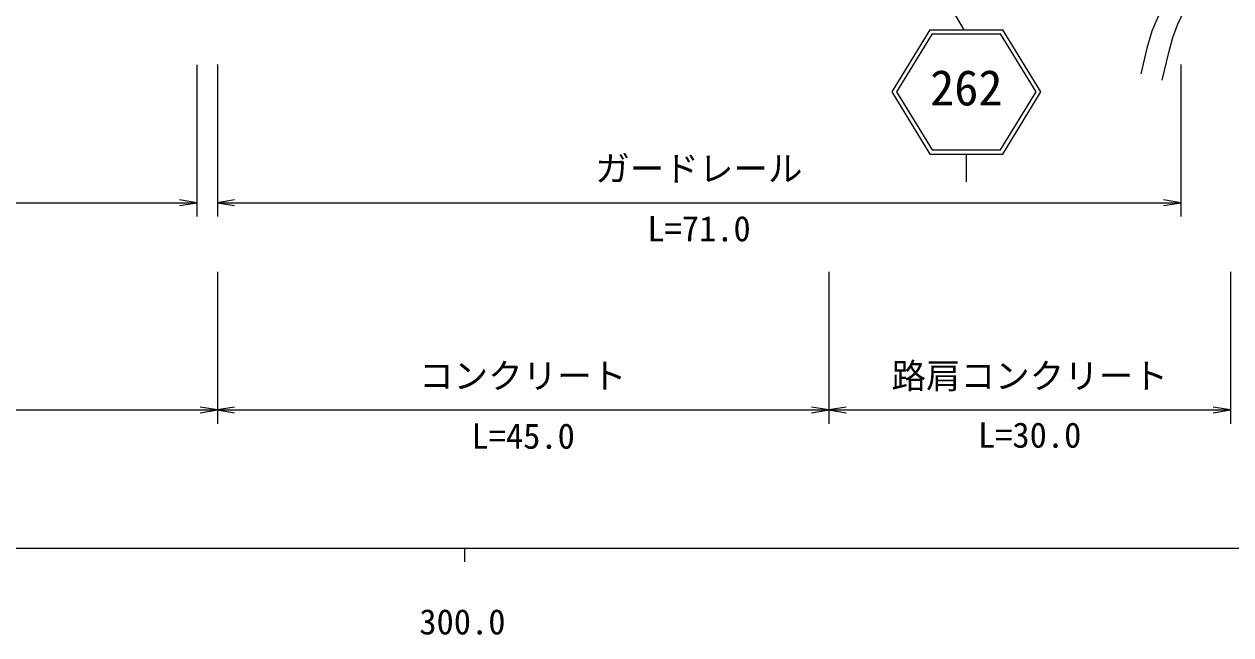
# Model space of a CAD drawing. Units: millimetres at full size, sheet at 1:1000; details may follow other scales. Extents: x 40000 to 680000, y 20000 to 380000.
# Drawn here: x 336128 to 423454, y 198715 to 242924 of the extents above; entities that cross this region are included whole.
import ezdxf
from ezdxf.enums import TextEntityAlignment as Align

# ---------------------------------------------------------------- set-up
doc = ezdxf.new("R2010")
doc.units = ezdxf.units.MM
doc.header["$LTSCALE"] = 1000
for name, color, linetype, lineweight in [('M-BGD', 7, 'Continuous', 13), ('M-STR-HTXT', 7, 'Continuous', 13), ('M-STR-STRC', 7, 'Continuous', 13), ('M-TTL-BAND', 7, 'Continuous', 25)]:
    doc.layers.add(name, color=color, linetype=linetype, lineweight=lineweight)
doc.styles.add('ＭＳ ゴシック', font='')
doc.styles.get('ＭＳ ゴシック').set_extended_font_data('MS Gothic')

# ---------------------------------------------------------------- blocks, each defined once
blk = doc.blocks.new('open_arrow')
at = {"color": 0, "linetype": 'Continuous', "lineweight": -2}
blk.add_lwpolyline([(7.5, 1.25), (0, 0), (7.5, -1.25)], dxfattribs=at)

msp = doc.modelspace()

# ---------------------------------------------------------------- linework, layer by layer
at = {"layer": 'M-BGD'}
for points in [[(436772, 263320), (436787, 262975), (436757, 262256), (436482, 261526), (435742, 260251), (435023, 259164), (434056, 258003), (432332, 256406), (430024, 254570), (426989, 252179), (423136, 249099), (421435, 247608), (419711, 245944), (418917, 244819), (418160, 243418), (417725, 242421), (417366, 241177), (416931, 239326)], [(418482, 238861), (418954, 240877), (419254, 241964), (419591, 242871), (420071, 243898), (420768, 245059), (421285, 245756), (422065, 246566), (423151, 247518), (424785, 248709)]]:
    msp.add_lwpolyline(points, dxfattribs=at)
at = {"layer": 'M-STR-HTXT'}
for p, q in [((348621, 239989), (348621, 229000)), ((350110, 240000), (350110, 229000)), ((419825, 240000), (419825, 229000)), ((271877, 230000), (348621, 230000)), ((350110, 230000), (419825, 230000)), ((350110, 225000), (350110, 214000)), ((394368, 225000), (394368, 215000)), ((394368, 225000), (394368, 214000)), ((423418, 225000), (423418, 214000)), ((176808, 215000), (350110, 215000)), ((350110, 215000), (394368, 215000)), ((394368, 215000), (423418, 215000))]:
    msp.add_line(p, q, dxfattribs=at)
at = {"layer": 'M-STR-STRC'}
msp.add_line((394903, 258199), (404136, 242518), dxfattribs=at)
at = {"layer": 'M-STR-STRC', "lineweight": 25}
for p, q in [((401674, 242518), (398910, 238018)), ((401842, 242218), (399262, 238018)), ((401674, 242518), (406946, 242518)), ((401842, 242218), (406779, 242218)), ((409358, 238018), (406779, 242218)), ((409710, 238018), (406946, 242518)), ((398910, 238018), (401674, 233518)), ((399262, 238018), (401842, 233818)), ((406779, 233818), (409358, 238018)), ((406946, 233518), (409710, 238018)), ((401674, 233518), (406946, 233518)), ((401842, 233818), (406779, 233818)), ((404310, 233518), (404310, 231518))]:
    msp.add_line(p, q, dxfattribs=at)
at = {"layer": 'M-TTL-BAND'}
for p, q in [((40000, 205000), (579000, 205000)), ((368000, 205000), (368000, 204000))]:
    msp.add_line(p, q, dxfattribs=at)

# ---------------------------------------------------------------- block references
at = {"layer": 'M-STR-HTXT', "xscale": 167, "yscale": 167, "rotation": 180}
for p in [(348621, 230000), (419825, 230000), (350110, 215000), (394368, 215000), (423418, 215000)]:
    msp.add_blockref('open_arrow', p, dxfattribs=at)
at = {"layer": 'M-STR-HTXT', "xscale": 167, "yscale": 167}
for p in [(350110, 230000), (350110, 215000), (394368, 215000)]:
    msp.add_blockref('open_arrow', p, dxfattribs=at)

# ---------------------------------------------------------------- texts
at = {"layer": 'M-STR-HTXT', "style": 'ＭＳ ゴシック'}
for s, p in [('ガードレール', (384955, 231000)), ('L=71.0', (384967, 226656)), ('コンクリート', (372205, 216000)), ('路肩コンクリート', (408893, 216000)), ('L=45.0', (372239, 211640)), ('L=30.0', (408893, 211712))]:
    msp.add_text(s, height=1833, dxfattribs=at).set_placement(p, align=Align.BOTTOM_CENTER)
at = {"layer": 'M-STR-STRC', "style": 'ＭＳ ゴシック'}
msp.add_text('262', height=2566, dxfattribs=at).set_placement((404310, 236268), align=Align.BOTTOM_CENTER)
at = {"layer": 'M-TTL-BAND', "style": 'ＭＳ ゴシック'}
msp.add_text('300.0', height=1833, dxfattribs=at).set_placement((367844, 198195), align=Align.BOTTOM_CENTER)

doc.saveas('drawing.dxf')
